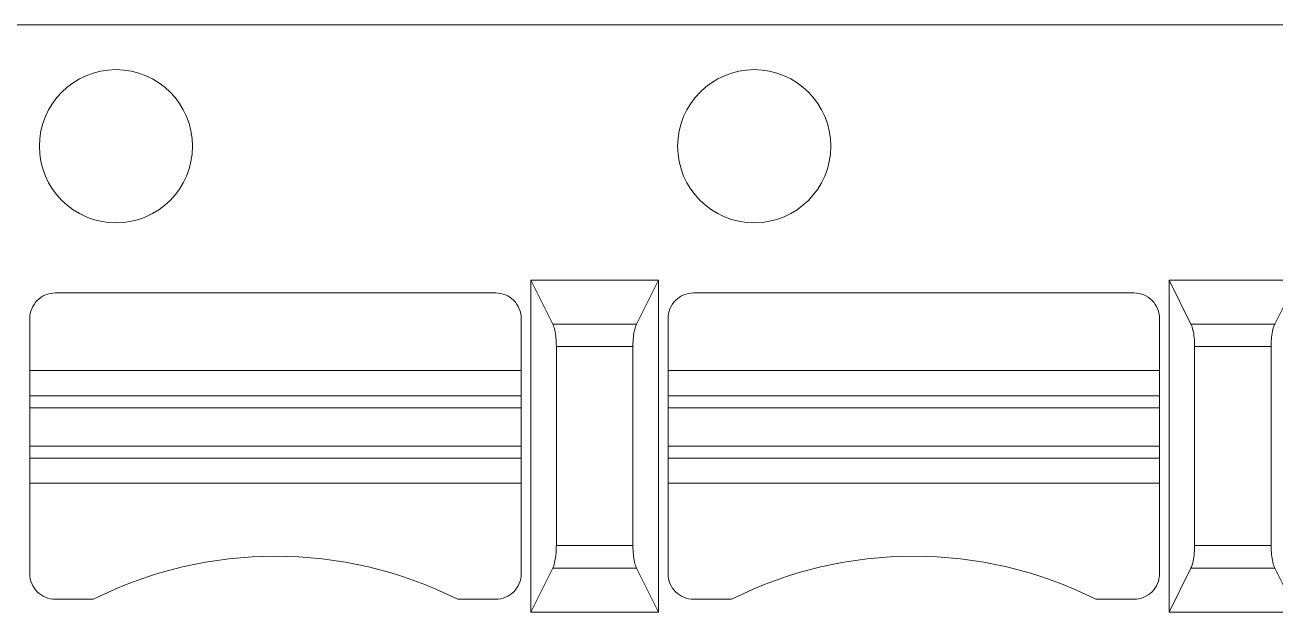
# Model space of a CAD drawing. Header units: millimetres. Extents: x 485.8 to 560.8, y 382.8 to 430.9.
# Drawn here: x 543.91 to 553.7, y 407.39 to 411.99 of the extents above; entities that cross this region are included whole.
import ezdxf

# ---------------------------------------------------------------- set-up
doc = ezdxf.new("R2010")
doc.units = ezdxf.units.MM
doc.linetypes.add('Dashed', pattern=[2, 1, -1])
for name, color, linetype, lineweight in [('AM_0', 7, 'Continuous', 50), ('AM_4', 3, 'Continuous', 25), ('AM_9', 6, 'Dashed', 25)]:
    doc.layers.add(name, color=color, linetype=linetype, lineweight=lineweight)

msp = doc.modelspace()

# ---------------------------------------------------------------- linework, layer by layer
at = {"layer": 'AM_0', "color": 0, "lineweight": 5, "ltscale": 0.095734}
for p, q in [((547.7979, 408.9911), (543.9479, 408.9911)), ((552.7979, 408.9911), (548.9479, 408.9911)), ((547.7979, 408.6911), (543.9479, 408.6911)), ((552.7979, 408.6911), (548.9479, 408.6911))]:
    msp.add_line(p, q, dxfattribs=at)
for points in [[(547.8729, 407.3911), (548.8729, 407.3911), (548.8729, 409.9911), (547.8729, 409.9911)], [(553.8729, 409.9911), (552.8729, 409.9911), (552.8729, 407.3911), (553.8729, 407.3911)], [(548.6729, 409.4711), (548.0729, 409.4711), (548.0729, 407.9111), (548.6729, 407.9111)], [(553.6729, 409.4711), (553.0729, 409.4711), (553.0729, 407.9111), (553.6729, 407.9111)]]:
    msp.add_lwpolyline(points, close=True, dxfattribs=at)
for points in [[(548.0729, 409.4711), (548.0727, 409.4885), (548.0721, 409.5058), (548.071, 409.5228), (548.0696, 409.5395), (548.0679, 409.5556), (548.0657, 409.5711), (548.0632, 409.5858), (548.0604, 409.5996), (548.0572, 409.6125), (548.0538, 409.6243), (548.0501, 409.6349), (548.0462, 409.6443), (548.0446, 409.6476), (547.8729, 409.9911)], [(548.8729, 409.9911), (548.7011, 409.6476), (548.6971, 409.6387), (548.6933, 409.6285), (548.6898, 409.6172), (548.6865, 409.6047), (548.6836, 409.5912), (548.6809, 409.5769), (548.6786, 409.5617), (548.6767, 409.5458), (548.6752, 409.5293), (548.674, 409.5124), (548.6733, 409.4952), (548.6729, 409.4778), (548.6729, 409.4711)], [(553.0729, 409.4711), (553.0727, 409.4885), (553.0721, 409.5058), (553.071, 409.5228), (553.0696, 409.5395), (553.0679, 409.5556), (553.0657, 409.5711), (553.0632, 409.5858), (553.0604, 409.5996), (553.0572, 409.6125), (553.0538, 409.6243), (553.0501, 409.6349), (553.0462, 409.6443), (553.0446, 409.6476), (552.8729, 409.9911)], [(553.8729, 409.9911), (553.7011, 409.6476), (553.6971, 409.6387), (553.6933, 409.6285), (553.6898, 409.6172), (553.6865, 409.6047), (553.6836, 409.5912), (553.6809, 409.5769), (553.6786, 409.5617), (553.6767, 409.5458), (553.6752, 409.5293), (553.674, 409.5124), (553.6733, 409.4952), (553.6729, 409.4778), (553.6729, 409.4711)], [(547.8729, 407.3911), (548.0446, 407.7346), (548.0486, 407.7435), (548.0524, 407.7536), (548.056, 407.765), (548.0592, 407.7774), (548.0622, 407.7909), (548.0648, 407.8053), (548.0671, 407.8205), (548.069, 407.8364), (548.0706, 407.8529), (548.0717, 407.8697), (548.0725, 407.887), (548.0728, 407.9044), (548.0729, 407.9111)], [(548.6729, 407.9111), (548.6731, 407.8937), (548.6737, 407.8764), (548.6747, 407.8593), (548.6761, 407.8427), (548.6779, 407.8266), (548.68, 407.8111), (548.6825, 407.7964), (548.6853, 407.7825), (548.6885, 407.7697), (548.6919, 407.7579), (548.6956, 407.7473), (548.6995, 407.7379), (548.7011, 407.7346), (548.8729, 407.3911)], [(552.8729, 407.3911), (553.0446, 407.7346), (553.0486, 407.7435), (553.0524, 407.7536), (553.056, 407.765), (553.0592, 407.7774), (553.0622, 407.7909), (553.0648, 407.8053), (553.0671, 407.8205), (553.069, 407.8364), (553.0706, 407.8529), (553.0717, 407.8697), (553.0725, 407.887), (553.0728, 407.9044), (553.0729, 407.9111)], [(553.6729, 407.9111), (553.6731, 407.8937), (553.6737, 407.8764), (553.6747, 407.8593), (553.6761, 407.8427), (553.6779, 407.8266), (553.68, 407.8111), (553.6825, 407.7964), (553.6853, 407.7825), (553.6885, 407.7697), (553.6919, 407.7579), (553.6956, 407.7473), (553.6995, 407.7379), (553.7011, 407.7346), (553.8729, 407.3911)]]:
    msp.add_lwpolyline(points, dxfattribs=at)
for points in [[(547.5979, 407.4911), (547.3003, 407.4911, 0.236433), (544.4454, 407.4911), (544.1479, 407.4911, -0.414214), (543.9479, 407.6911), (543.9479, 409.6911, -0.414214), (544.1479, 409.8911), (547.5979, 409.8911, -0.414214), (547.7979, 409.6911), (547.7979, 407.6911, -0.414214)], [(552.5979, 407.4911), (552.3003, 407.4911, 0.236433), (549.4454, 407.4911), (549.1479, 407.4911, -0.414214), (548.9479, 407.6911), (548.9479, 409.6911, -0.414214), (549.1479, 409.8911), (552.5979, 409.8911, -0.414214), (552.7979, 409.6911), (552.7979, 407.6911, -0.414214)]]:
    msp.add_lwpolyline(points, format="xyb", close=True, dxfattribs=at)
at = {"layer": 'AM_0', "color": 0, "lineweight": 5, "ltscale": 0.15374}
for centre in [(544.6229, 411.0411), (549.6229, 411.0411)]:
    msp.add_circle(centre, 0.6, dxfattribs=at)
at = {"layer": 'AM_4', "color": 0, "lineweight": 5, "ltscale": 0.095734}
for p, q in [((548.7011, 409.6476), (548.0446, 409.6476)), ((553.7011, 409.6476), (553.0446, 409.6476)), ((547.7979, 409.2823), (543.9479, 409.2823)), ((552.7979, 409.2823), (548.9479, 409.2823)), ((547.7979, 409.0854), (543.9479, 409.0854)), ((552.7979, 409.0854), (548.9479, 409.0854)), ((547.7979, 408.5968), (543.9479, 408.5968)), ((552.7979, 408.5968), (548.9479, 408.5968)), ((547.7979, 408.3998), (543.9479, 408.3998)), ((552.7979, 408.3998), (548.9479, 408.3998)), ((548.7011, 407.7346), (548.0446, 407.7346)), ((553.7011, 407.7346), (553.0446, 407.7346))]:
    msp.add_line(p, q, dxfattribs=at)
at = {"layer": 'AM_9', "color": 0, "linetype": 'Continuous', "lineweight": 5, "ltscale": 0.15374}
msp.add_line((558.3729, 411.9911), (528.3729, 411.9911), dxfattribs=at)

doc.saveas('drawing.dxf')
